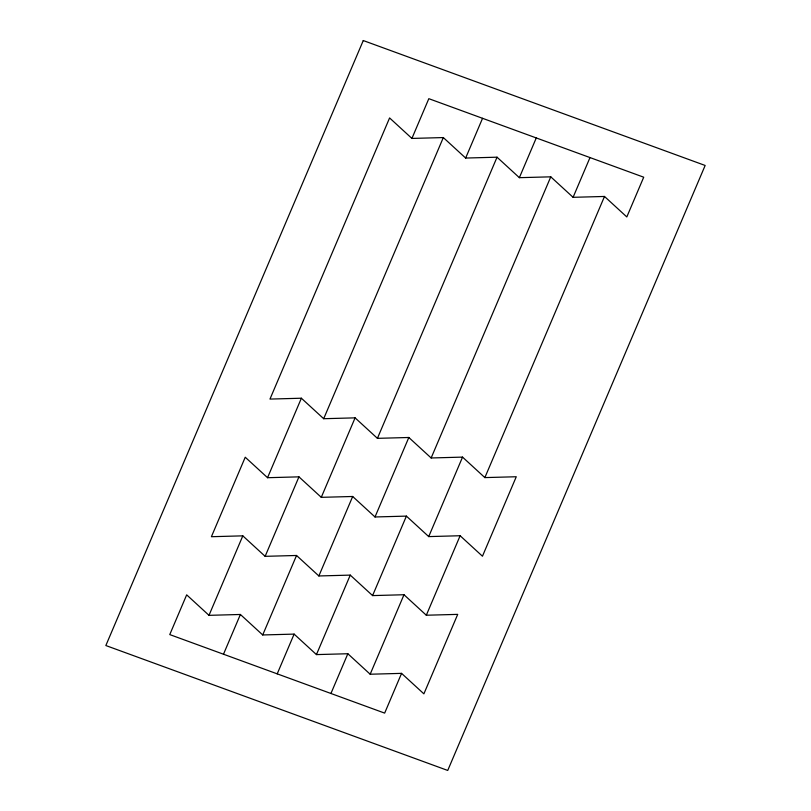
<?xml version="1.0" encoding="UTF-8"?>
<svg xmlns="http://www.w3.org/2000/svg" width="811" height="811" viewBox="0 0 811 811"><rect width="100%" height="100%" fill="white"/><g stroke="black" fill="none" stroke-linecap="round" stroke-linejoin="round"><path stroke-width="1.22" d="M208.995 615.336L242.813 535.848L265.136 556.336L296.542 555.474L318.865 575.962L350.261 575.111L372.584 595.598L403.99 594.737L426.312 615.225L457.708 614.373L423.889 693.851L401.567 673.363L370.171 674.225L347.848 653.737L316.442 654.599L294.119 634.111L262.713 634.962L240.401 614.474L208.995 615.336L186.672 594.848L169.763 634.587L384.657 713.112L401.567 673.363M267.549 477.709L301.378 398.221L323.69 418.709L355.096 417.858L377.419 438.345L408.825 437.484L431.148 457.972L462.544 457.11L484.866 477.598L516.272 476.746L482.454 556.224L460.131 535.736L428.725 536.598L406.402 516.11L375.006 516.972L352.684 496.484L321.278 497.336L298.955 476.848L267.549 477.709L245.236 457.222L211.407 536.71L242.813 535.848M411.917 138.428L428.826 98.678L643.721 177.203L626.812 216.942L604.499 196.455L573.093 197.316L550.77 176.828L519.364 177.68L497.042 157.192L465.646 158.054L443.323 137.566L411.917 138.428L389.594 117.94L269.972 399.083L301.378 398.221M223.491 654.224L240.401 614.474M265.136 556.336L298.955 476.848M323.69 418.709L443.323 137.566M262.713 634.962L296.542 555.474M321.278 497.336L355.096 417.858M465.646 158.054L482.555 118.305M277.21 673.85L294.119 634.111M318.865 575.962L352.684 496.484M377.419 438.345L497.042 157.192M316.442 654.599L350.261 575.111M375.006 516.972L408.825 437.484M519.364 177.68L536.274 137.941M330.939 693.476L347.848 653.737M372.584 595.598L406.402 516.11M431.148 457.972L550.77 176.828M370.171 674.225L403.99 594.737M428.725 536.598L462.544 457.11M573.093 197.316L590.002 157.567M426.312 615.225L460.131 535.736M484.866 477.598L604.499 196.455M363.267 40.55L105.846 645.536L447.733 770.45L705.154 165.464L363.267 40.55"/></g></svg>
